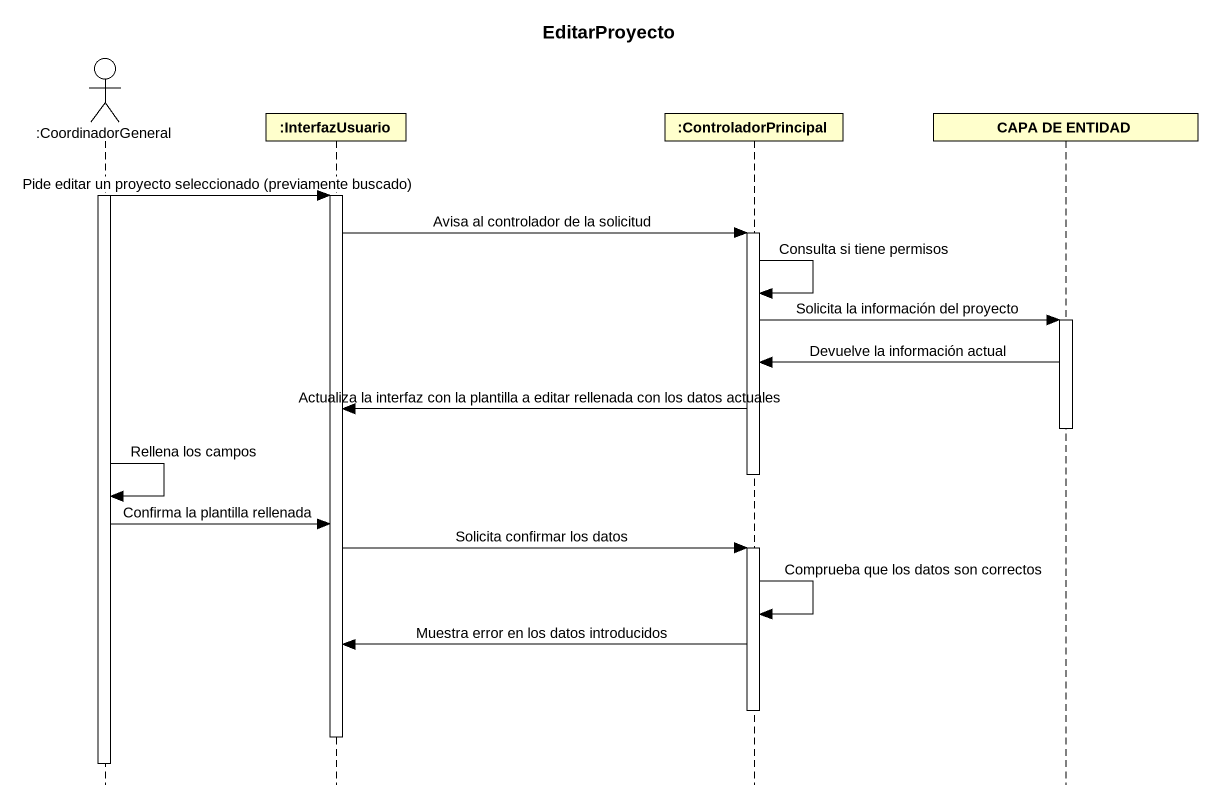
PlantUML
@startuml
title EditarProyecto
hide footbox
actor ":CoordinadorGeneral" as CoordinadorGeneral
participant ":InterfazUsuario" as InterfazUsuario
participant ":ControladorPrincipal" as ControladorPrincipal
participant "CAPA DE ENTIDAD" as CAPA_DE_ENTIDAD

activate CoordinadorGeneral
CoordinadorGeneral -> InterfazUsuario : Pide editar un proyecto seleccionado (previamente buscado)
activate InterfazUsuario
InterfazUsuario -> ControladorPrincipal : Avisa al controlador de la solicitud
activate ControladorPrincipal
ControladorPrincipal -> ControladorPrincipal : Consulta si tiene permisos
ControladorPrincipal -> CAPA_DE_ENTIDAD : Solicita la información del proyecto
activate CAPA_DE_ENTIDAD
CAPA_DE_ENTIDAD -> ControladorPrincipal : Devuelve la información actual
ControladorPrincipal -> InterfazUsuario : Actualiza la interfaz con la plantilla a editar rellenada con los datos actuales
deactivate CAPA_DE_ENTIDAD
deactivate ControladorPrincipal
CoordinadorGeneral -> CoordinadorGeneral : Rellena los campos
CoordinadorGeneral -> InterfazUsuario : Confirma la plantilla rellenada
InterfazUsuario -> ControladorPrincipal : Solicita confirmar los datos
activate ControladorPrincipal
ControladorPrincipal -> ControladorPrincipal : Comprueba que los datos son correctos
ControladorPrincipal -> InterfazUsuario : Muestra error en los datos introducidos
deactivate ControladorPrincipal
deactivate InterfazUsuario
deactivate CoordinadorGeneral
@enduml
